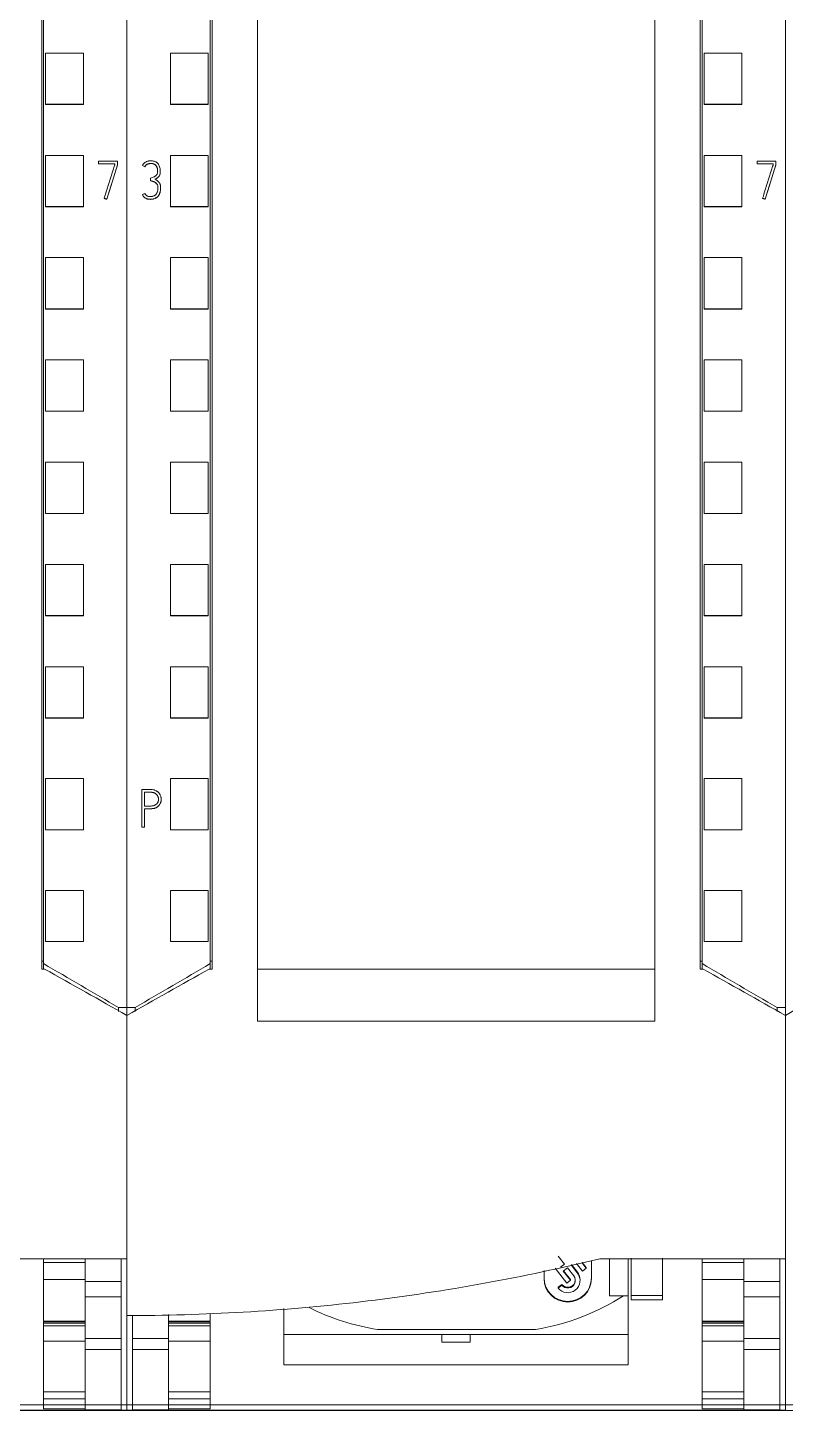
# Model space of a CAD drawing. Header units: millimetres. Extents: x 4137 to 6698, y 1400 to 3585.
# Drawn here: x 5280.2 to 5320.2, y 2940.8 to 3013.8 of the extents above; entities that cross this region are included whole.
import ezdxf

# ---------------------------------------------------------------- set-up
doc = ezdxf.new("R2010")
doc.units = ezdxf.units.MM
doc.layers.add('000-PI-Oprema', color=30, linetype='Continuous', lineweight=5)
doc.layers.add('004-PI-DIN Šina', color=3, linetype='Continuous')

msp = doc.modelspace()

# ---------------------------------------------------------------- linework, layer by layer
at = {"layer": '000-PI-Oprema', "color": 0, "linetype": 'ByBlock', "lineweight": 0}
for p, q in [((5285.448, 3075.465), (5285.448, 2962.047)), ((5285.448, 3075.465), (5285.448, 2962.047)), ((5320.248, 3075.465), (5320.248, 2962.047)), ((5281.048, 2964.37), (5281.048, 3073.185)), ((5289.848, 3073.185), (5289.848, 2964.37)), ((5315.848, 2964.37), (5315.848, 3073.185)), ((5281.148, 3009.751), (5281.148, 3012.452)), ((5281.148, 3012.452), (5283.148, 3012.452)), ((5283.148, 3009.751), (5283.148, 3012.452)), ((5287.748, 3009.751), (5287.748, 3012.452)), ((5289.748, 3012.452), (5287.748, 3012.452)), ((5289.748, 3009.751), (5289.748, 3012.452)), ((5315.948, 3009.751), (5315.948, 3012.452)), ((5315.948, 3012.452), (5317.948, 3012.452)), ((5317.948, 3009.751), (5317.948, 3012.452)), ((5281.148, 3009.751), (5283.148, 3009.751)), ((5281.148, 3009.734), (5281.148, 3009.751)), ((5281.148, 3009.734), (5283.148, 3009.734)), ((5283.148, 3009.734), (5283.148, 3009.751)), ((5287.748, 3009.734), (5287.748, 3009.751)), ((5289.748, 3009.751), (5287.748, 3009.751)), ((5289.748, 3009.734), (5287.748, 3009.734)), ((5289.748, 3009.734), (5289.748, 3009.751)), ((5315.948, 3009.751), (5317.948, 3009.751)), ((5315.948, 3009.734), (5315.948, 3009.751)), ((5315.948, 3009.734), (5317.948, 3009.734)), ((5317.948, 3009.734), (5317.948, 3009.751)), ((5281.148, 3004.349), (5281.148, 3007.05)), ((5281.148, 3007.05), (5283.148, 3007.05)), ((5283.148, 3004.349), (5283.148, 3007.05)), ((5287.748, 3004.349), (5287.748, 3007.05)), ((5289.748, 3007.05), (5287.748, 3007.05)), ((5289.748, 3004.349), (5289.748, 3007.05)), ((5315.948, 3004.349), (5315.948, 3007.05)), ((5315.948, 3007.05), (5317.948, 3007.05)), ((5317.948, 3004.349), (5317.948, 3007.05)), ((5283.951, 3006.607), (5283.951, 3006.748)), ((5283.951, 3006.748), (5284.95, 3006.748)), ((5283.951, 3006.607), (5283.951, 3006.6)), ((5284.811, 3006.607), (5283.951, 3006.607)), ((5283.951, 3006.6), (5284.811, 3006.6)), ((5284.811, 3006.568), (5284.811, 3006.607)), ((5284.95, 3006.748), (5284.95, 3006.546)), ((5284.95, 3006.546), (5284.95, 3006.539)), ((5287.215, 3006.194), (5287.215, 3006.2)), ((5318.751, 3006.607), (5318.751, 3006.748)), ((5318.751, 3006.748), (5319.75, 3006.748)), ((5318.751, 3006.607), (5318.751, 3006.6)), ((5319.611, 3006.607), (5318.751, 3006.607)), ((5318.751, 3006.6), (5319.611, 3006.6)), ((5319.611, 3006.568), (5319.611, 3006.607)), ((5319.75, 3006.748), (5319.75, 3006.546)), ((5319.75, 3006.546), (5319.75, 3006.539)), ((5286.694, 3005.847), (5286.694, 3005.841)), ((5286.702, 3005.709), (5286.702, 3005.703)), ((5287.232, 3005.341), (5287.232, 3005.347)), ((5284.248, 3004.783), (5284.248, 3004.777)), ((5284.381, 3004.739), (5284.381, 3004.733)), ((5319.048, 3004.783), (5319.048, 3004.777)), ((5319.181, 3004.739), (5319.181, 3004.733)), ((5281.148, 3004.334), (5281.148, 3004.349)), ((5281.148, 3004.349), (5283.148, 3004.349)), ((5281.148, 3004.334), (5283.148, 3004.334)), ((5283.148, 3004.334), (5283.148, 3004.349)), ((5287.748, 3004.334), (5287.748, 3004.349)), ((5289.748, 3004.349), (5287.748, 3004.349)), ((5289.748, 3004.334), (5287.748, 3004.334)), ((5289.748, 3004.334), (5289.748, 3004.349)), ((5315.948, 3004.334), (5315.948, 3004.349)), ((5315.948, 3004.349), (5317.948, 3004.349)), ((5315.948, 3004.334), (5317.948, 3004.334)), ((5317.948, 3004.334), (5317.948, 3004.349)), ((5281.148, 2998.947), (5281.148, 3001.649)), ((5281.148, 3001.649), (5283.148, 3001.649)), ((5283.148, 2998.947), (5283.148, 3001.649)), ((5287.748, 2998.947), (5287.748, 3001.649)), ((5289.748, 3001.649), (5287.748, 3001.649)), ((5289.748, 2998.947), (5289.748, 3001.649)), ((5315.948, 2998.947), (5315.948, 3001.649)), ((5315.948, 3001.649), (5317.948, 3001.649)), ((5317.948, 2998.947), (5317.948, 3001.649)), ((5281.148, 2998.934), (5281.148, 2998.947)), ((5281.148, 2998.947), (5283.148, 2998.947)), ((5281.148, 2998.934), (5283.148, 2998.934)), ((5283.148, 2998.934), (5283.148, 2998.947)), ((5287.748, 2998.934), (5287.748, 2998.947)), ((5289.748, 2998.947), (5287.748, 2998.947)), ((5289.748, 2998.934), (5287.748, 2998.934)), ((5289.748, 2998.934), (5289.748, 2998.947)), ((5315.948, 2998.934), (5315.948, 2998.947)), ((5315.948, 2998.947), (5317.948, 2998.947)), ((5315.948, 2998.934), (5317.948, 2998.934)), ((5317.948, 2998.934), (5317.948, 2998.947)), ((5281.148, 2993.546), (5281.148, 2996.247)), ((5281.148, 2996.247), (5283.148, 2996.247)), ((5283.148, 2993.546), (5283.148, 2996.247)), ((5287.748, 2993.546), (5287.748, 2996.247)), ((5289.748, 2996.247), (5287.748, 2996.247)), ((5289.748, 2993.546), (5289.748, 2996.247)), ((5315.948, 2993.546), (5315.948, 2996.247)), ((5315.948, 2996.247), (5317.948, 2996.247)), ((5317.948, 2993.546), (5317.948, 2996.247)), ((5281.148, 2993.534), (5281.148, 2993.546)), ((5281.148, 2993.546), (5283.148, 2993.546)), ((5281.148, 2993.534), (5283.148, 2993.534)), ((5283.148, 2993.534), (5283.148, 2993.546)), ((5287.748, 2993.534), (5287.748, 2993.546)), ((5289.748, 2993.546), (5287.748, 2993.546)), ((5289.748, 2993.534), (5287.748, 2993.534)), ((5289.748, 2993.534), (5289.748, 2993.546)), ((5315.948, 2993.534), (5315.948, 2993.546)), ((5315.948, 2993.546), (5317.948, 2993.546)), ((5315.948, 2993.534), (5317.948, 2993.534)), ((5317.948, 2993.534), (5317.948, 2993.546)), ((5281.148, 2988.144), (5281.148, 2990.845)), ((5281.148, 2990.845), (5283.148, 2990.845)), ((5283.148, 2988.144), (5283.148, 2990.845)), ((5287.748, 2988.144), (5287.748, 2990.845)), ((5289.748, 2990.845), (5287.748, 2990.845)), ((5289.748, 2988.144), (5289.748, 2990.845)), ((5315.948, 2988.144), (5315.948, 2990.845)), ((5315.948, 2990.845), (5317.948, 2990.845)), ((5317.948, 2988.144), (5317.948, 2990.845)), ((5281.148, 2988.135), (5281.148, 2988.144)), ((5281.148, 2988.144), (5283.148, 2988.144)), ((5281.148, 2988.135), (5283.148, 2988.135)), ((5283.148, 2988.135), (5283.148, 2988.144)), ((5287.748, 2988.135), (5287.748, 2988.144)), ((5289.748, 2988.144), (5287.748, 2988.144)), ((5289.748, 2988.135), (5287.748, 2988.135)), ((5289.748, 2988.135), (5289.748, 2988.144)), ((5315.948, 2988.135), (5315.948, 2988.144)), ((5315.948, 2988.144), (5317.948, 2988.144)), ((5315.948, 2988.135), (5317.948, 2988.135)), ((5317.948, 2988.135), (5317.948, 2988.144)), ((5281.148, 2982.743), (5281.148, 2985.444)), ((5281.148, 2985.444), (5283.148, 2985.444)), ((5283.148, 2982.743), (5283.148, 2985.444)), ((5287.748, 2982.743), (5287.748, 2985.444)), ((5289.748, 2985.444), (5287.748, 2985.444)), ((5289.748, 2982.743), (5289.748, 2985.444)), ((5315.948, 2982.743), (5315.948, 2985.444)), ((5315.948, 2985.444), (5317.948, 2985.444)), ((5317.948, 2982.743), (5317.948, 2985.444)), ((5281.148, 2982.735), (5281.148, 2982.743)), ((5281.148, 2982.743), (5283.148, 2982.743)), ((5281.148, 2982.735), (5283.148, 2982.735)), ((5283.148, 2982.735), (5283.148, 2982.743)), ((5287.748, 2982.735), (5287.748, 2982.743)), ((5289.748, 2982.743), (5287.748, 2982.743)), ((5289.748, 2982.735), (5287.748, 2982.735)), ((5289.748, 2982.735), (5289.748, 2982.743)), ((5315.948, 2982.735), (5315.948, 2982.743)), ((5315.948, 2982.743), (5317.948, 2982.743)), ((5315.948, 2982.735), (5317.948, 2982.735)), ((5317.948, 2982.735), (5317.948, 2982.743)), ((5281.148, 2977.341), (5281.148, 2980.042)), ((5281.148, 2980.042), (5283.148, 2980.042)), ((5283.148, 2977.341), (5283.148, 2980.042)), ((5287.748, 2977.341), (5287.748, 2980.042)), ((5289.748, 2980.042), (5287.748, 2980.042)), ((5289.748, 2977.341), (5289.748, 2980.042)), ((5315.948, 2977.341), (5315.948, 2980.042)), ((5315.948, 2980.042), (5317.948, 2980.042)), ((5317.948, 2977.341), (5317.948, 2980.042)), ((5281.148, 2977.341), (5283.148, 2977.341)), ((5281.148, 2977.335), (5281.148, 2977.341)), ((5281.148, 2977.335), (5283.148, 2977.335)), ((5283.148, 2977.335), (5283.148, 2977.341)), ((5289.748, 2977.341), (5287.748, 2977.341)), ((5287.748, 2977.335), (5287.748, 2977.341)), ((5289.748, 2977.335), (5287.748, 2977.335)), ((5289.748, 2977.335), (5289.748, 2977.341)), ((5315.948, 2977.341), (5317.948, 2977.341)), ((5315.948, 2977.335), (5315.948, 2977.341)), ((5315.948, 2977.335), (5317.948, 2977.335)), ((5317.948, 2977.335), (5317.948, 2977.341)), ((5281.148, 2971.439), (5281.148, 2974.14)), ((5281.148, 2974.14), (5283.148, 2974.14)), ((5283.148, 2971.439), (5283.148, 2974.14)), ((5287.748, 2971.439), (5287.748, 2974.14)), ((5289.748, 2974.14), (5287.748, 2974.14)), ((5289.748, 2971.439), (5289.748, 2974.14)), ((5315.948, 2971.439), (5315.948, 2974.14)), ((5315.948, 2974.14), (5317.948, 2974.14)), ((5317.948, 2971.439), (5317.948, 2974.14)), ((5286.237, 2973.566), (5286.237, 2971.565)), ((5286.379, 2972.689), (5286.379, 2973.425)), ((5286.379, 2971.565), (5286.379, 2972.547)), ((5287.264, 2973.038), (5287.264, 2973.044)), ((5281.148, 2971.439), (5283.148, 2971.439)), ((5281.148, 2971.435), (5281.148, 2971.439)), ((5281.148, 2971.435), (5283.148, 2971.435)), ((5283.148, 2971.435), (5283.148, 2971.439)), ((5286.237, 2971.565), (5286.379, 2971.565)), ((5287.748, 2971.435), (5287.748, 2971.439)), ((5289.748, 2971.439), (5287.748, 2971.439)), ((5289.748, 2971.435), (5287.748, 2971.435)), ((5289.748, 2971.435), (5289.748, 2971.439)), ((5315.948, 2971.439), (5317.948, 2971.439)), ((5315.948, 2971.435), (5315.948, 2971.439)), ((5315.948, 2971.435), (5317.948, 2971.435)), ((5317.948, 2971.435), (5317.948, 2971.439)), ((5281.148, 2965.538), (5281.148, 2968.238)), ((5281.148, 2968.238), (5283.148, 2968.238)), ((5283.148, 2965.538), (5283.148, 2968.238)), ((5287.748, 2965.538), (5287.748, 2968.238)), ((5289.748, 2968.238), (5287.748, 2968.238)), ((5289.748, 2965.538), (5289.748, 2968.238)), ((5315.948, 2965.538), (5315.948, 2968.238)), ((5315.948, 2968.238), (5317.948, 2968.238)), ((5317.948, 2965.538), (5317.948, 2968.238)), ((5281.148, 2965.538), (5283.148, 2965.538)), ((5281.148, 2965.535), (5281.148, 2965.538)), ((5281.148, 2965.535), (5283.148, 2965.535)), ((5283.148, 2965.535), (5283.148, 2965.538)), ((5287.748, 2965.535), (5287.748, 2965.538)), ((5289.748, 2965.538), (5287.748, 2965.538)), ((5289.748, 2965.535), (5287.748, 2965.535)), ((5289.748, 2965.535), (5289.748, 2965.538)), ((5315.948, 2965.538), (5317.948, 2965.538)), ((5315.948, 2965.535), (5315.948, 2965.538)), ((5315.948, 2965.535), (5317.948, 2965.535)), ((5317.948, 2965.535), (5317.948, 2965.538)), ((5280.948, 2964.499), (5281.048, 2964.499)), ((5289.948, 2964.499), (5289.848, 2964.499)), ((5315.748, 2964.499), (5315.848, 2964.499)), ((5280.948, 2964.084), (5281.098, 2964.084)), ((5281.048, 2964.084), (5281.048, 2964.37)), ((5289.798, 2964.084), (5289.948, 2964.084)), ((5289.848, 2964.37), (5289.848, 2964.084)), ((5313.348, 2964.081), (5292.348, 2964.081)), ((5315.748, 2964.084), (5315.898, 2964.084)), ((5315.848, 2964.084), (5315.848, 2964.37)), ((5285.008, 2962.047), (5285.008, 2961.844)), ((5285.448, 2962.047), (5285.008, 2962.047)), ((5285.448, 2962.047), (5285.448, 2961.671)), ((5285.448, 2962.047), (5285.448, 2961.677)), ((5285.888, 2962.047), (5285.448, 2962.047)), ((5285.888, 2961.844), (5285.888, 2962.047)), ((5319.808, 2962.047), (5319.808, 2961.844)), ((5320.248, 2962.047), (5319.808, 2962.047)), ((5320.248, 2962.047), (5320.248, 2961.671)), ((5313.348, 2961.334), (5292.348, 2961.334)), ((5275.648, 2948.785), (5285.448, 2948.785)), ((5281.048, 2948.585), (5281.048, 2948.785)), ((5281.048, 2947.686), (5281.048, 2948.585)), ((5281.048, 2948.585), (5283.248, 2948.585)), ((5283.248, 2947.583), (5283.248, 2948.785)), ((5285.148, 2947.583), (5285.148, 2948.785)), ((5285.448, 2948.704), (5285.448, 2940.785)), ((5308.236, 2948.925), (5308.572, 2948.499)), ((5308.572, 2948.499), (5308.356, 2948.331)), ((5309.259, 2948.03), (5308.923, 2948.456)), ((5309.259, 2948.069), (5308.942, 2948.471)), ((5309.218, 2948.524), (5309.524, 2948.135)), ((5309.721, 2948.288), (5309.489, 2948.581)), ((5309.721, 2948.327), (5309.516, 2948.587)), ((5309.998, 2947.734), (5309.998, 2948.689)), ((5310.448, 2948.785), (5320.248, 2948.785)), ((5310.948, 2948.785), (5310.948, 2946.825)), ((5311.948, 2946.825), (5311.948, 2948.785)), ((5315.848, 2948.585), (5315.848, 2948.785)), ((5315.848, 2947.686), (5315.848, 2948.585)), ((5315.848, 2948.585), (5318.048, 2948.585)), ((5318.048, 2947.583), (5318.048, 2948.785)), ((5319.948, 2947.583), (5319.948, 2948.785)), ((5320.248, 2948.704), (5320.248, 2940.785)), ((5281.048, 2945.486), (5281.048, 2947.686)), ((5281.048, 2947.686), (5283.248, 2947.686)), ((5307.498, 2948.159), (5307.498, 2947.734)), ((5308.078, 2948.282), (5308.698, 2947.495)), ((5308.51, 2948.136), (5308.726, 2948.303)), ((5308.895, 2947.648), (5308.51, 2948.136)), ((5308.895, 2947.687), (5308.529, 2948.151)), ((5308.698, 2947.495), (5308.895, 2947.648)), ((5308.726, 2948.303), (5309.062, 2947.877)), ((5308.895, 2947.687), (5308.895, 2947.648)), ((5309.259, 2948.069), (5309.259, 2948.03)), ((5309.397, 2947.634), (5309.397, 2947.673)), ((5309.524, 2948.135), (5309.721, 2948.288)), ((5309.721, 2948.327), (5309.721, 2948.288)), ((5315.848, 2945.486), (5315.848, 2947.686)), ((5315.848, 2947.686), (5318.048, 2947.686)), ((5283.248, 2946.767), (5283.248, 2947.583)), ((5283.248, 2947.583), (5285.148, 2947.583)), ((5285.148, 2946.767), (5285.148, 2947.583)), ((5308.433, 2947.429), (5308.236, 2947.277)), ((5308.433, 2947.39), (5308.236, 2947.237)), ((5308.236, 2947.277), (5308.236, 2947.237)), ((5308.433, 2947.429), (5308.433, 2947.39)), ((5318.048, 2946.767), (5318.048, 2947.583)), ((5318.048, 2947.583), (5319.948, 2947.583)), ((5319.948, 2946.767), (5319.948, 2947.583)), ((5283.248, 2946.767), (5283.248, 2944.58)), ((5283.248, 2946.767), (5285.148, 2946.767)), ((5285.148, 2946.767), (5285.148, 2944.58)), ((5310.948, 2946.825), (5310.948, 2946.824)), ((5310.948, 2946.825), (5311.948, 2946.825)), ((5310.948, 2946.824), (5311.696, 2946.824)), ((5311.696, 2946.824), (5311.948, 2946.824)), ((5311.948, 2946.824), (5311.948, 2946.825)), ((5311.948, 2944.785), (5311.948, 2946.824)), ((5312.098, 2946.618), (5312.098, 2946.835)), ((5312.098, 2946.835), (5313.748, 2946.835)), ((5312.098, 2946.618), (5313.748, 2946.618)), ((5313.748, 2946.618), (5313.748, 2946.835)), ((5318.048, 2946.767), (5318.048, 2944.58)), ((5318.048, 2946.767), (5319.948, 2946.767)), ((5319.948, 2946.767), (5319.948, 2944.58)), ((5281.048, 2945.486), (5283.248, 2945.486)), ((5281.048, 2945.449), (5281.048, 2945.456)), ((5283.248, 2945.456), (5281.048, 2945.456)), ((5281.048, 2945.385), (5281.048, 2945.449)), ((5281.048, 2945.449), (5283.248, 2945.449)), ((5285.749, 2945.785), (5285.448, 2945.785)), ((5285.448, 2945.703), (5285.448, 2940.785)), ((5285.748, 2945.773), (5285.748, 2944.58)), ((5287.648, 2945.834), (5287.648, 2944.58)), ((5287.648, 2945.486), (5289.848, 2945.486)), ((5289.848, 2945.456), (5287.648, 2945.456)), ((5289.848, 2945.449), (5287.648, 2945.449)), ((5289.848, 2945.486), (5289.848, 2945.851)), ((5289.848, 2945.449), (5289.848, 2945.456)), ((5289.848, 2945.385), (5289.848, 2945.449)), ((5293.748, 2944.785), (5293.748, 2946.149)), ((5315.848, 2945.486), (5318.048, 2945.486)), ((5315.848, 2945.449), (5315.848, 2945.456)), ((5318.048, 2945.456), (5315.848, 2945.456)), ((5315.848, 2945.385), (5315.848, 2945.449)), ((5315.848, 2945.449), (5318.048, 2945.449)), ((5281.048, 2945.385), (5281.048, 2945.248)), ((5281.048, 2945.385), (5283.248, 2945.385)), ((5281.048, 2945.248), (5281.048, 2944.423)), ((5281.048, 2945.248), (5283.248, 2945.248)), ((5289.848, 2945.385), (5287.648, 2945.385)), ((5289.848, 2945.248), (5287.648, 2945.248)), ((5289.848, 2945.385), (5289.848, 2945.248)), ((5289.848, 2945.248), (5289.848, 2944.423)), ((5293.748, 2943.185), (5293.748, 2944.785)), ((5293.748, 2944.785), (5311.948, 2944.785)), ((5298.692, 2945.052), (5307.047, 2945.052)), ((5302.098, 2944.785), (5302.098, 2944.381)), ((5303.598, 2944.785), (5303.598, 2944.381)), ((5311.948, 2943.185), (5311.948, 2944.785)), ((5315.848, 2945.385), (5315.848, 2945.248)), ((5315.848, 2945.385), (5318.048, 2945.385)), ((5315.848, 2945.248), (5315.848, 2944.423)), ((5315.848, 2945.248), (5318.048, 2945.248)), ((5281.048, 2944.423), (5281.048, 2941.758)), ((5281.048, 2944.423), (5283.248, 2944.423)), ((5283.248, 2943.993), (5283.248, 2944.58)), ((5283.248, 2944.58), (5285.148, 2944.58)), ((5283.248, 2943.993), (5285.148, 2943.993)), ((5285.148, 2943.993), (5285.148, 2944.58)), ((5285.748, 2943.993), (5285.748, 2944.58)), ((5287.648, 2944.58), (5285.748, 2944.58)), ((5287.648, 2943.993), (5285.748, 2943.993)), ((5287.648, 2943.993), (5287.648, 2944.58)), ((5289.848, 2944.423), (5287.648, 2944.423)), ((5289.848, 2944.423), (5289.848, 2941.758)), ((5302.098, 2944.381), (5303.598, 2944.381)), ((5315.848, 2944.423), (5315.848, 2941.758)), ((5315.848, 2944.423), (5318.048, 2944.423)), ((5318.048, 2943.993), (5318.048, 2944.58)), ((5318.048, 2944.58), (5319.948, 2944.58)), ((5318.048, 2943.993), (5319.948, 2943.993)), ((5319.948, 2943.993), (5319.948, 2944.58)), ((5293.748, 2943.185), (5311.948, 2943.185)), ((5281.048, 2941.758), (5281.048, 2941.391)), ((5281.048, 2941.758), (5283.248, 2941.758)), ((5281.048, 2941.391), (5281.048, 2940.861)), ((5281.048, 2941.391), (5283.248, 2941.391)), ((5283.248, 2941.391), (5283.248, 2940.861)), ((5289.848, 2941.758), (5287.648, 2941.758)), ((5287.648, 2941.391), (5287.648, 2940.861)), ((5289.848, 2941.391), (5287.648, 2941.391)), ((5289.848, 2941.758), (5289.848, 2941.391)), ((5289.848, 2941.391), (5289.848, 2940.861)), ((5315.848, 2941.758), (5315.848, 2941.391)), ((5315.848, 2941.758), (5318.048, 2941.758)), ((5315.848, 2941.391), (5315.848, 2940.861)), ((5315.848, 2941.391), (5318.048, 2941.391)), ((5318.048, 2941.391), (5318.048, 2940.861)), ((5283.848, 2940.785), (5252.589, 2940.785)), ((5281.048, 2940.86), (5281.048, 2940.861)), ((5281.048, 2940.861), (5283.248, 2940.861)), ((5281.048, 2940.86), (5283.248, 2940.86)), ((5283.248, 2940.797), (5285.148, 2940.797)), ((5283.248, 2940.796), (5285.148, 2940.796)), ((5285.448, 2940.785), (5283.848, 2940.785)), ((5287.389, 2940.785), (5285.448, 2940.785)), ((5287.648, 2940.797), (5285.748, 2940.797)), ((5285.748, 2940.796), (5287.648, 2940.796)), ((5318.648, 2940.785), (5287.389, 2940.785)), ((5289.848, 2940.861), (5287.648, 2940.861)), ((5287.648, 2940.86), (5289.848, 2940.86)), ((5289.848, 2940.86), (5289.848, 2940.861)), ((5315.848, 2940.86), (5315.848, 2940.861)), ((5315.848, 2940.861), (5318.048, 2940.861)), ((5315.848, 2940.86), (5318.048, 2940.86)), ((5318.048, 2940.797), (5319.948, 2940.797)), ((5318.048, 2940.796), (5319.948, 2940.796)), ((5320.248, 2940.785), (5318.648, 2940.785))]:
    msp.add_line(p, q, dxfattribs=at)
at = {"layer": '000-PI-Oprema', "color": 0, "linetype": 'ByBlock', "lineweight": 0, "ltscale": 0.25}
for p, q in [((5286.269, 3006.512), (5286.397, 3006.442)), ((5286.269, 3004.986), (5286.397, 3005.044))]:
    msp.add_line(p, q, dxfattribs=at)
at = {"layer": '000-PI-Oprema', "color": 7, "linetype": 'Continuous', "lineweight": 13}
for centre, major_axis, ratio, start_param, end_param in [((5288.483, 2955.573), (314.603, 1002.18), 0.017762, 1.525489, 1.527294), ((5288.481, 2955.637), (314.393, 1001.508), 0.017752, 1.525522, 1.527328), ((5323.283, 2955.573), (314.603, 1002.18), 0.017762, 1.525489, 1.527294), ((5323.281, 2955.637), (314.393, 1001.508), 0.017752, 1.525522, 1.527328)]:
    msp.add_ellipse(centre, major_axis=major_axis, ratio=ratio, start_param=start_param, end_param=end_param, dxfattribs=at)
at = {"layer": '000-PI-Oprema', "color": 0, "linetype": 'ByBlock', "lineweight": 0}
for centre, major_axis, start_param, end_param in [((5308.748, 2947.773), (1.25, 0), 3.141593, 6.283185), ((5308.748, 2947.734), (1.25, 0), 3.141593, 6.283185), ((5308.748, 2947.634), (0.649, 0), 3.804818, 6.94641), ((5308.748, 2947.634), (-0.399, 0), 0.663225, 3.804818), ((5308.748, 2947.673), (-0.399, 0), 0.663225, 3.092069), ((5308.748, 2947.673), (0.649, 0), 6.283142, 6.94641), ((5300.514, 2956.789), (11.977, 0), 4.241192, 4.559632), ((5305.11, 2956.929), (12.135, 0), 4.872685, 5.28613)]:
    msp.add_ellipse(centre, major_axis=major_axis, ratio=0.991445, start_param=start_param, end_param=end_param, dxfattribs=at)
for points, knots in [([(5280.948, 2964.084), (5280.948, 2967.425), (5280.948, 2975.39), (5280.948, 2988.029), (5280.948, 3003.516), (5280.948, 3017.81), (5280.948, 3032.02), (5280.948, 3046.587), (5280.948, 3060.757), (5280.948, 3070.326), (5280.948, 3073.37)], [0, 0, 0, 0, 0.091483, 0.21812, 0.346206, 0.515858, 0.610111, 0.736264, 0.916066, 1, 1, 1, 1]), ([(5289.948, 3073.37), (5289.948, 3070.326), (5289.948, 3060.757), (5289.948, 3046.587), (5289.948, 3032.02), (5289.948, 3017.81), (5289.948, 3003.516), (5289.948, 2988.029), (5289.948, 2975.39), (5289.948, 2967.425), (5289.948, 2964.084)], [0, 0, 0, 0, 0.083934, 0.263736, 0.389889, 0.484142, 0.653794, 0.78188, 0.908517, 1, 1, 1, 1]), ([(5315.748, 2964.084), (5315.748, 2967.425), (5315.748, 2975.39), (5315.748, 2988.029), (5315.748, 3003.516), (5315.748, 3017.81), (5315.748, 3032.02), (5315.748, 3046.587), (5315.748, 3060.757), (5315.748, 3070.326), (5315.748, 3073.37)], [0, 0, 0, 0, 0.091483, 0.21812, 0.346206, 0.515858, 0.610111, 0.736264, 0.916066, 1, 1, 1, 1]), ([(5292.348, 3070.305), (5292.348, 3068.282), (5292.348, 3059.733), (5292.348, 3046.587), (5292.348, 3032.02), (5292.348, 3017.81), (5292.348, 3003.516), (5292.348, 2988.029), (5292.348, 2975.271), (5292.348, 2966.39), (5292.348, 2962.132), (5292.348, 2961.334)], [0, 0, 0, 0, 0.055935, 0.236292, 0.362833, 0.457376, 0.627551, 0.756032, 0.883059, 0.978086, 1, 1, 1, 1]), ([(5313.348, 3070.305), (5313.348, 3068.282), (5313.348, 3059.733), (5313.348, 3046.587), (5313.348, 3032.02), (5313.348, 3017.81), (5313.348, 3003.516), (5313.348, 2988.029), (5313.348, 2975.271), (5313.348, 2966.39), (5313.348, 2962.132), (5313.348, 2961.334)], [0, 0, 0, 0, 0.055935, 0.236292, 0.362833, 0.457376, 0.627551, 0.756032, 0.883059, 0.978086, 1, 1, 1, 1]), ([(5286.269, 3006.512), (5286.278, 3006.531), (5286.297, 3006.566), (5286.322, 3006.598), (5286.342, 3006.621), (5286.349, 3006.628), (5286.364, 3006.642), (5286.372, 3006.649), (5286.395, 3006.668), (5286.411, 3006.68), (5286.437, 3006.696), (5286.446, 3006.701), (5286.464, 3006.71), (5286.473, 3006.714), (5286.501, 3006.727), (5286.52, 3006.734), (5286.549, 3006.742), (5286.559, 3006.745), (5286.578, 3006.749), (5286.588, 3006.751), (5286.618, 3006.756), (5286.658, 3006.761), (5286.698, 3006.762), (5286.739, 3006.761), (5286.759, 3006.761), (5286.799, 3006.757), (5286.819, 3006.754), (5286.859, 3006.746), (5286.878, 3006.742), (5286.917, 3006.729), (5286.935, 3006.722), (5286.963, 3006.709), (5286.972, 3006.704), (5286.99, 3006.694), (5286.998, 3006.689), (5287.023, 3006.672), (5287.039, 3006.66), (5287.061, 3006.64), (5287.068, 3006.633), (5287.082, 3006.618), (5287.089, 3006.61), (5287.108, 3006.587), (5287.12, 3006.57), (5287.141, 3006.536), (5287.15, 3006.518), (5287.175, 3006.463), (5287.187, 3006.424), (5287.2, 3006.366), (5287.204, 3006.346), (5287.21, 3006.306), (5287.212, 3006.286), (5287.214, 3006.246), (5287.215, 3006.226), (5287.215, 3006.186), (5287.215, 3006.166), (5287.212, 3006.125), (5287.21, 3006.105), (5287.202, 3006.065), (5287.196, 3006.046), (5287.181, 3006.009), (5287.173, 3005.991), (5287.157, 3005.964), (5287.152, 3005.956), (5287.14, 3005.939), (5287.134, 3005.931), (5287.114, 3005.908), (5287.1, 3005.894), (5287.078, 3005.874), (5287.07, 3005.867), (5287.054, 3005.855), (5287.045, 3005.849), (5287.02, 3005.833), (5287.003, 3005.822), (5286.968, 3005.802), (5286.95, 3005.793), (5286.932, 3005.784)], [0, 0, 0, 0, 0.03125, 0.0625, 0.0625, 0.078125, 0.078125, 0.09375, 0.09375, 0.125, 0.125, 0.140625, 0.140625, 0.15625, 0.15625, 0.1875, 0.1875, 0.203125, 0.203125, 0.21875, 0.21875, 0.25, 0.28125, 0.28125, 0.3125, 0.3125, 0.34375, 0.34375, 0.375, 0.375, 0.40625, 0.40625, 0.421875, 0.421875, 0.4375, 0.4375, 0.46875, 0.46875, 0.484375, 0.484375, 0.5, 0.5, 0.53125, 0.53125, 0.5625, 0.5625, 0.625, 0.625, 0.65625, 0.65625, 0.6875, 0.6875, 0.71875, 0.71875, 0.75, 0.75, 0.78125, 0.78125, 0.8125, 0.8125, 0.84375, 0.84375, 0.859375, 0.859375, 0.875, 0.875, 0.90625, 0.90625, 0.921875, 0.921875, 0.9375, 0.9375, 0.96875, 0.96875, 1, 1, 1, 1]), ([(5284.248, 3004.783), (5284.295, 3004.932), (5284.342, 3005.081), (5284.412, 3005.304), (5284.435, 3005.378), (5284.482, 3005.527), (5284.505, 3005.602), (5284.54, 3005.713), (5284.552, 3005.75), (5284.575, 3005.825), (5284.587, 3005.862), (5284.622, 3005.973), (5284.645, 3006.048), (5284.692, 3006.197), (5284.716, 3006.271), (5284.751, 3006.382), (5284.763, 3006.42), (5284.78, 3006.475), (5284.786, 3006.494), (5284.796, 3006.522), (5284.799, 3006.531), (5284.805, 3006.549), (5284.808, 3006.559), (5284.811, 3006.568)], [0, 0, 0, 0, 0.25, 0.25, 0.375, 0.375, 0.5, 0.5, 0.5625, 0.5625, 0.625, 0.625, 0.75, 0.75, 0.875, 0.875, 0.9375, 0.9375, 0.96875, 0.96875, 0.984375, 0.984375, 1, 1, 1, 1]), ([(5286.694, 3005.847), (5286.725, 3005.857), (5286.757, 3005.866), (5286.82, 3005.886), (5286.851, 3005.896), (5286.896, 3005.916), (5286.911, 3005.924), (5286.94, 3005.941), (5286.953, 3005.95), (5286.973, 3005.965), (5286.979, 3005.971), (5286.991, 3005.982), (5286.997, 3005.988), (5287.013, 3006.007), (5287.024, 3006.019), (5287.037, 3006.04), (5287.041, 3006.047), (5287.049, 3006.062), (5287.052, 3006.07), (5287.061, 3006.093), (5287.065, 3006.109), (5287.071, 3006.141), (5287.073, 3006.158), (5287.074, 3006.191), (5287.074, 3006.207), (5287.073, 3006.257), (5287.071, 3006.289), (5287.063, 3006.338), (5287.06, 3006.354), (5287.053, 3006.378), (5287.051, 3006.386), (5287.046, 3006.402), (5287.043, 3006.41), (5287.034, 3006.433), (5287.027, 3006.448), (5287.01, 3006.477), (5287.001, 3006.491), (5286.981, 3006.517), (5286.97, 3006.53), (5286.952, 3006.547), (5286.946, 3006.552), (5286.933, 3006.562), (5286.926, 3006.567), (5286.905, 3006.581), (5286.89, 3006.589), (5286.86, 3006.601), (5286.844, 3006.607), (5286.811, 3006.615), (5286.795, 3006.617), (5286.762, 3006.621), (5286.746, 3006.623), (5286.712, 3006.623), (5286.696, 3006.623), (5286.662, 3006.621), (5286.646, 3006.619), (5286.613, 3006.614), (5286.597, 3006.611), (5286.573, 3006.603), (5286.565, 3006.601), (5286.55, 3006.595), (5286.542, 3006.592), (5286.527, 3006.585), (5286.519, 3006.581), (5286.505, 3006.572), (5286.498, 3006.568), (5286.478, 3006.553), (5286.465, 3006.542), (5286.442, 3006.518), (5286.432, 3006.506), (5286.413, 3006.478), (5286.405, 3006.464), (5286.397, 3006.449)], [0, 0, 0, 0, 0.0625, 0.0625, 0.125, 0.125, 0.15625, 0.15625, 0.1875, 0.1875, 0.203125, 0.203125, 0.21875, 0.21875, 0.25, 0.25, 0.265625, 0.265625, 0.28125, 0.28125, 0.3125, 0.3125, 0.34375, 0.34375, 0.375, 0.375, 0.4375, 0.4375, 0.46875, 0.46875, 0.484375, 0.484375, 0.5, 0.5, 0.53125, 0.53125, 0.5625, 0.5625, 0.59375, 0.59375, 0.609375, 0.609375, 0.625, 0.625, 0.65625, 0.65625, 0.6875, 0.6875, 0.71875, 0.71875, 0.75, 0.75, 0.78125, 0.78125, 0.8125, 0.8125, 0.84375, 0.84375, 0.859375, 0.859375, 0.875, 0.875, 0.890625, 0.890625, 0.90625, 0.90625, 0.9375, 0.9375, 0.96875, 0.96875, 1, 1, 1, 1]), ([(5286.397, 3006.442), (5286.404, 3006.457), (5286.413, 3006.472), (5286.431, 3006.499), (5286.441, 3006.511), (5286.459, 3006.529), (5286.465, 3006.535), (5286.477, 3006.546), (5286.484, 3006.551), (5286.497, 3006.561), (5286.504, 3006.565), (5286.518, 3006.574), (5286.525, 3006.578), (5286.548, 3006.588), (5286.563, 3006.594), (5286.595, 3006.604), (5286.611, 3006.607), (5286.644, 3006.613), (5286.66, 3006.615), (5286.693, 3006.617), (5286.71, 3006.617), (5286.76, 3006.616), (5286.792, 3006.613), (5286.833, 3006.603), (5286.841, 3006.601), (5286.857, 3006.596), (5286.865, 3006.593), (5286.888, 3006.584), (5286.902, 3006.576), (5286.924, 3006.563), (5286.93, 3006.558), (5286.943, 3006.548), (5286.95, 3006.543), (5286.968, 3006.526), (5286.979, 3006.513), (5286.994, 3006.494), (5286.999, 3006.487), (5287.009, 3006.473), (5287.022, 3006.452), (5287.032, 3006.43), (5287.045, 3006.399), (5287.05, 3006.383), (5287.059, 3006.354), (5287.062, 3006.34), (5287.064, 3006.326)], [0, 0, 0, 0, 0.055989, 0.055989, 0.111979, 0.111979, 0.139974, 0.139974, 0.167968, 0.167968, 0.195963, 0.195963, 0.223958, 0.223958, 0.279947, 0.279947, 0.335937, 0.335937, 0.391926, 0.391926, 0.447916, 0.447916, 0.559895, 0.559895, 0.587889, 0.587889, 0.615884, 0.615884, 0.671874, 0.671874, 0.699868, 0.699868, 0.727863, 0.727863, 0.783853, 0.783853, 0.811847, 0.811847, 0.839842, 0.895832, 0.895832, 0.951821, 0.951821, 1, 1, 1, 1]), ([(5287.21, 3006.104), (5287.211, 3006.115), (5287.213, 3006.126), (5287.215, 3006.156), (5287.215, 3006.175), (5287.215, 3006.193)], [0, 0, 0, 0, 0.372922, 0.372922, 1, 1, 1, 1]), ([(5319.048, 3004.783), (5319.095, 3004.932), (5319.142, 3005.081), (5319.212, 3005.304), (5319.235, 3005.378), (5319.282, 3005.527), (5319.305, 3005.602), (5319.34, 3005.713), (5319.352, 3005.75), (5319.375, 3005.825), (5319.387, 3005.862), (5319.422, 3005.973), (5319.445, 3006.048), (5319.492, 3006.197), (5319.516, 3006.271), (5319.551, 3006.382), (5319.563, 3006.42), (5319.58, 3006.475), (5319.586, 3006.494), (5319.596, 3006.522), (5319.599, 3006.531), (5319.605, 3006.549), (5319.608, 3006.559), (5319.611, 3006.568)], [0, 0, 0, 0, 0.25, 0.25, 0.375, 0.375, 0.5, 0.5, 0.5625, 0.5625, 0.625, 0.625, 0.75, 0.75, 0.875, 0.875, 0.9375, 0.9375, 0.96875, 0.96875, 0.984375, 0.984375, 1, 1, 1, 1]), ([(5286.932, 3005.784), (5286.951, 3005.774), (5286.97, 3005.764), (5287.006, 3005.743), (5287.024, 3005.732), (5287.059, 3005.709), (5287.076, 3005.697), (5287.101, 3005.677), (5287.109, 3005.669), (5287.124, 3005.655), (5287.131, 3005.647), (5287.151, 3005.623), (5287.164, 3005.606), (5287.18, 3005.579), (5287.185, 3005.569), (5287.194, 3005.55), (5287.198, 3005.541), (5287.21, 3005.511), (5287.216, 3005.491), (5287.223, 3005.46), (5287.225, 3005.45), (5287.228, 3005.429), (5287.229, 3005.418), (5287.232, 3005.387), (5287.232, 3005.366), (5287.232, 3005.324), (5287.231, 3005.303), (5287.229, 3005.261), (5287.227, 3005.24), (5287.221, 3005.199), (5287.218, 3005.178), (5287.205, 3005.116), (5287.194, 3005.076), (5287.174, 3005.028), (5287.17, 3005.018), (5287.161, 3004.999), (5287.156, 3004.99), (5287.141, 3004.962), (5287.13, 3004.944), (5287.105, 3004.91), (5287.092, 3004.894), (5287.07, 3004.871), (5287.062, 3004.863), (5287.047, 3004.849), (5287.038, 3004.842), (5287.013, 3004.823), (5286.996, 3004.811), (5286.969, 3004.796), (5286.959, 3004.791), (5286.94, 3004.782), (5286.93, 3004.778), (5286.881, 3004.758), (5286.84, 3004.748), (5286.778, 3004.738), (5286.757, 3004.736), (5286.714, 3004.734), (5286.693, 3004.733), (5286.651, 3004.734), (5286.63, 3004.735), (5286.599, 3004.739), (5286.588, 3004.74), (5286.567, 3004.744), (5286.557, 3004.746), (5286.526, 3004.753), (5286.506, 3004.76), (5286.476, 3004.771), (5286.467, 3004.776), (5286.448, 3004.785), (5286.438, 3004.79), (5286.411, 3004.806), (5286.393, 3004.818), (5286.369, 3004.838), (5286.361, 3004.845), (5286.347, 3004.861), (5286.34, 3004.869), (5286.32, 3004.894), (5286.309, 3004.911), (5286.288, 3004.948), (5286.278, 3004.966), (5286.269, 3004.986)], [0, 0, 0, 0, 0.03125, 0.03125, 0.0625, 0.0625, 0.09375, 0.09375, 0.109375, 0.109375, 0.125, 0.125, 0.15625, 0.15625, 0.171875, 0.171875, 0.1875, 0.1875, 0.21875, 0.21875, 0.234375, 0.234375, 0.25, 0.25, 0.28125, 0.28125, 0.3125, 0.3125, 0.34375, 0.34375, 0.375, 0.375, 0.4375, 0.4375, 0.453125, 0.453125, 0.46875, 0.46875, 0.5, 0.5, 0.53125, 0.53125, 0.546875, 0.546875, 0.5625, 0.5625, 0.59375, 0.59375, 0.609375, 0.609375, 0.625, 0.625, 0.6875, 0.6875, 0.71875, 0.71875, 0.75, 0.75, 0.78125, 0.78125, 0.796875, 0.796875, 0.8125, 0.8125, 0.84375, 0.84375, 0.859375, 0.859375, 0.875, 0.875, 0.90625, 0.90625, 0.921875, 0.921875, 0.9375, 0.9375, 0.96875, 0.96875, 1, 1, 1, 1]), ([(5286.397, 3005.044), (5286.404, 3005.028), (5286.412, 3005.013), (5286.43, 3004.983), (5286.44, 3004.97), (5286.458, 3004.95), (5286.464, 3004.944), (5286.478, 3004.933), (5286.484, 3004.928), (5286.499, 3004.918), (5286.506, 3004.914), (5286.522, 3004.905), (5286.53, 3004.902), (5286.554, 3004.892), (5286.57, 3004.888), (5286.604, 3004.881), (5286.622, 3004.878), (5286.656, 3004.875), (5286.673, 3004.875), (5286.708, 3004.875), (5286.725, 3004.876), (5286.759, 3004.878), (5286.776, 3004.881), (5286.802, 3004.886), (5286.81, 3004.887), (5286.827, 3004.892), (5286.836, 3004.894), (5286.86, 3004.902), (5286.876, 3004.908), (5286.9, 3004.92), (5286.907, 3004.924), (5286.922, 3004.933), (5286.93, 3004.938), (5286.95, 3004.953), (5286.963, 3004.964), (5286.987, 3004.989), (5286.998, 3005.003), (5287.018, 3005.032), (5287.026, 3005.047), (5287.041, 3005.078), (5287.048, 3005.094), (5287.065, 3005.144), (5287.072, 3005.177), (5287.081, 3005.228), (5287.084, 3005.245), (5287.087, 3005.28), (5287.089, 3005.297), (5287.091, 3005.331), (5287.091, 3005.349), (5287.09, 3005.374), (5287.09, 3005.383), (5287.089, 3005.4), (5287.088, 3005.409), (5287.084, 3005.435), (5287.08, 3005.452), (5287.071, 3005.476), (5287.068, 3005.484), (5287.061, 3005.5), (5287.057, 3005.507), (5287.043, 3005.53), (5287.033, 3005.544), (5287.011, 3005.57), (5286.999, 3005.583), (5286.973, 3005.605), (5286.959, 3005.616), (5286.93, 3005.634), (5286.915, 3005.643), (5286.884, 3005.658), (5286.868, 3005.665), (5286.836, 3005.676), (5286.819, 3005.681), (5286.77, 3005.695), (5286.736, 3005.703), (5286.702, 3005.709)], [0, 0, 0, 0, 0.03125, 0.03125, 0.0625, 0.0625, 0.078125, 0.078125, 0.09375, 0.09375, 0.109375, 0.109375, 0.125, 0.125, 0.15625, 0.15625, 0.1875, 0.1875, 0.21875, 0.21875, 0.25, 0.25, 0.28125, 0.28125, 0.296875, 0.296875, 0.3125, 0.3125, 0.34375, 0.34375, 0.359375, 0.359375, 0.375, 0.375, 0.40625, 0.40625, 0.4375, 0.4375, 0.46875, 0.46875, 0.5, 0.5, 0.5625, 0.5625, 0.59375, 0.59375, 0.625, 0.625, 0.65625, 0.65625, 0.671875, 0.671875, 0.6875, 0.6875, 0.71875, 0.71875, 0.734375, 0.734375, 0.75, 0.75, 0.78125, 0.78125, 0.8125, 0.8125, 0.84375, 0.84375, 0.875, 0.875, 0.90625, 0.90625, 0.9375, 0.9375, 1, 1, 1, 1]), ([(5286.702, 3005.703), (5286.736, 3005.697), (5286.77, 3005.689), (5286.819, 3005.675), (5286.835, 3005.67), (5286.868, 3005.658), (5286.884, 3005.652), (5286.907, 3005.64), (5286.915, 3005.636), (5286.93, 3005.628), (5286.937, 3005.623), (5286.959, 3005.609), (5286.973, 3005.599), (5286.993, 3005.582), (5286.999, 3005.576), (5287.011, 3005.564), (5287.017, 3005.557), (5287.033, 3005.537), (5287.043, 3005.523), (5287.057, 3005.501), (5287.061, 3005.493), (5287.064, 3005.485), (5287.065, 3005.485), (5287.065, 3005.484)], [0, 0, 0, 0, 0.234549, 0.234549, 0.351824, 0.351824, 0.469098, 0.469098, 0.527735, 0.527735, 0.586373, 0.586373, 0.703647, 0.703647, 0.762285, 0.762285, 0.820922, 0.820922, 0.938196, 0.938196, 0.996834, 0.996834, 1, 1, 1, 1]), ([(5286.269, 3004.98), (5286.278, 3004.96), (5286.288, 3004.941), (5286.309, 3004.905), (5286.32, 3004.887), (5286.34, 3004.862), (5286.347, 3004.854), (5286.361, 3004.839), (5286.369, 3004.832), (5286.393, 3004.812), (5286.41, 3004.8), (5286.438, 3004.784), (5286.447, 3004.779), (5286.466, 3004.77), (5286.476, 3004.765), (5286.505, 3004.754), (5286.525, 3004.747), (5286.566, 3004.737), (5286.587, 3004.734), (5286.629, 3004.729), (5286.65, 3004.728), (5286.691, 3004.727), (5286.712, 3004.727), (5286.754, 3004.73), (5286.775, 3004.732), (5286.807, 3004.736), (5286.817, 3004.738), (5286.838, 3004.742), (5286.848, 3004.745), (5286.878, 3004.752), (5286.898, 3004.759), (5286.928, 3004.77), (5286.937, 3004.774), (5286.957, 3004.783), (5286.966, 3004.788), (5286.994, 3004.804), (5287.011, 3004.815), (5287.044, 3004.841), (5287.06, 3004.854), (5287.089, 3004.885), (5287.103, 3004.901), (5287.128, 3004.935), (5287.139, 3004.952), (5287.155, 3004.98), (5287.16, 3004.989), (5287.169, 3005.008), (5287.173, 3005.018), (5287.193, 3005.067), (5287.205, 3005.107), (5287.217, 3005.168), (5287.221, 3005.189), (5287.226, 3005.231), (5287.228, 3005.252), (5287.23, 3005.276), (5287.23, 3005.279), (5287.23, 3005.282)], [0, 0, 0, 0, 0.045144, 0.045144, 0.090287, 0.090287, 0.112859, 0.112859, 0.135431, 0.135431, 0.180575, 0.180575, 0.203147, 0.203147, 0.225718, 0.225718, 0.270862, 0.270862, 0.316006, 0.316006, 0.361149, 0.361149, 0.406293, 0.406293, 0.451437, 0.451437, 0.474009, 0.474009, 0.49658, 0.49658, 0.541724, 0.541724, 0.564296, 0.564296, 0.586868, 0.586868, 0.632011, 0.632011, 0.677155, 0.677155, 0.722299, 0.722299, 0.767442, 0.767442, 0.790014, 0.790014, 0.812586, 0.812586, 0.902873, 0.902873, 0.948017, 0.948017, 0.993161, 0.993161, 1, 1, 1, 1]), ([(5286.379, 2972.547), (5286.431, 2972.547), (5286.482, 2972.548), (5286.585, 2972.547), (5286.637, 2972.546), (5286.715, 2972.548), (5286.74, 2972.549), (5286.779, 2972.552), (5286.792, 2972.554), (5286.818, 2972.557), (5286.83, 2972.559), (5286.869, 2972.566), (5286.894, 2972.572), (5286.943, 2972.588), (5286.967, 2972.598), (5287.002, 2972.615), (5287.013, 2972.621), (5287.036, 2972.634), (5287.047, 2972.641), (5287.078, 2972.663), (5287.098, 2972.68), (5287.126, 2972.707), (5287.135, 2972.716), (5287.153, 2972.735), (5287.161, 2972.745), (5287.184, 2972.776), (5287.198, 2972.798), (5287.216, 2972.832), (5287.222, 2972.844), (5287.232, 2972.868), (5287.236, 2972.88), (5287.248, 2972.917), (5287.254, 2972.942), (5287.26, 2972.981), (5287.262, 2972.994), (5287.263, 2973.019), (5287.264, 2973.033), (5287.264, 2973.071), (5287.262, 2973.097), (5287.256, 2973.135), (5287.253, 2973.148), (5287.248, 2973.174), (5287.244, 2973.186), (5287.233, 2973.223), (5287.223, 2973.247), (5287.206, 2973.282), (5287.2, 2973.294), (5287.187, 2973.316), (5287.18, 2973.327), (5287.158, 2973.359), (5287.126, 2973.399), (5287.087, 2973.434), (5287.056, 2973.458), (5287.046, 2973.465), (5287.024, 2973.479), (5287.013, 2973.486), (5286.979, 2973.505), (5286.956, 2973.515), (5286.919, 2973.529), (5286.907, 2973.533), (5286.882, 2973.54), (5286.869, 2973.543), (5286.806, 2973.558), (5286.755, 2973.563), (5286.678, 2973.567), (5286.652, 2973.568), (5286.6, 2973.568), (5286.548, 2973.568), (5286.496, 2973.567), (5286.445, 2973.566), (5286.367, 2973.566), (5286.289, 2973.566), (5286.237, 2973.566)], [0, 0, 0, 0, 0.0625, 0.0625, 0.125, 0.125, 0.15625, 0.15625, 0.171875, 0.171875, 0.1875, 0.1875, 0.21875, 0.21875, 0.25, 0.25, 0.265625, 0.265625, 0.28125, 0.28125, 0.3125, 0.3125, 0.328125, 0.328125, 0.34375, 0.34375, 0.375, 0.375, 0.390625, 0.390625, 0.40625, 0.40625, 0.4375, 0.4375, 0.453125, 0.453125, 0.46875, 0.46875, 0.5, 0.5, 0.515625, 0.515625, 0.53125, 0.53125, 0.5625, 0.5625, 0.578125, 0.578125, 0.59375, 0.59375, 0.625, 0.65625, 0.65625, 0.671875, 0.671875, 0.6875, 0.6875, 0.71875, 0.71875, 0.734375, 0.734375, 0.75, 0.75, 0.8125, 0.8125, 0.84375, 0.84375, 0.875, 0.90625, 0.90625, 0.9375, 1, 1, 1, 1]), ([(5286.379, 2973.425), (5286.418, 2973.425), (5286.456, 2973.424), (5286.515, 2973.424), (5286.534, 2973.425), (5286.573, 2973.425), (5286.631, 2973.427), (5286.689, 2973.428), (5286.767, 2973.422), (5286.805, 2973.416), (5286.853, 2973.401), (5286.862, 2973.398), (5286.881, 2973.391), (5286.89, 2973.388), (5286.917, 2973.375), (5286.935, 2973.366), (5286.96, 2973.35), (5286.968, 2973.344), (5286.984, 2973.332), (5286.992, 2973.326), (5287.014, 2973.306), (5287.028, 2973.292), (5287.047, 2973.269), (5287.053, 2973.261), (5287.064, 2973.245), (5287.069, 2973.236), (5287.084, 2973.21), (5287.093, 2973.192), (5287.103, 2973.165), (5287.106, 2973.155), (5287.111, 2973.136), (5287.114, 2973.126), (5287.119, 2973.097), (5287.122, 2973.077), (5287.122, 2973.047), (5287.122, 2973.037), (5287.121, 2973.017), (5287.121, 2973.007), (5287.117, 2972.978), (5287.113, 2972.958), (5287.104, 2972.93), (5287.1, 2972.921), (5287.093, 2972.902), (5287.089, 2972.893), (5287.075, 2972.867), (5287.064, 2972.85), (5287.045, 2972.827), (5287.039, 2972.82), (5287.025, 2972.805), (5287.018, 2972.798), (5286.995, 2972.779), (5286.979, 2972.767), (5286.954, 2972.751), (5286.945, 2972.746), (5286.928, 2972.736), (5286.919, 2972.732), (5286.891, 2972.72), (5286.873, 2972.713), (5286.844, 2972.705), (5286.834, 2972.703), (5286.815, 2972.699), (5286.805, 2972.697), (5286.775, 2972.693), (5286.755, 2972.691), (5286.716, 2972.689), (5286.696, 2972.689), (5286.656, 2972.688), (5286.617, 2972.688), (5286.577, 2972.689), (5286.537, 2972.689), (5286.518, 2972.689), (5286.458, 2972.689), (5286.419, 2972.689), (5286.379, 2972.689)], [0, 0, 0, 0, 0.0625, 0.0625, 0.09375, 0.09375, 0.125, 0.1875, 0.1875, 0.25, 0.25, 0.265625, 0.265625, 0.28125, 0.28125, 0.3125, 0.3125, 0.328125, 0.328125, 0.34375, 0.34375, 0.375, 0.375, 0.390625, 0.390625, 0.40625, 0.40625, 0.4375, 0.4375, 0.453125, 0.453125, 0.46875, 0.46875, 0.5, 0.5, 0.515625, 0.515625, 0.53125, 0.53125, 0.5625, 0.5625, 0.578125, 0.578125, 0.59375, 0.59375, 0.625, 0.625, 0.640625, 0.640625, 0.65625, 0.65625, 0.6875, 0.6875, 0.703125, 0.703125, 0.71875, 0.71875, 0.75, 0.75, 0.765625, 0.765625, 0.78125, 0.78125, 0.8125, 0.8125, 0.84375, 0.84375, 0.875, 0.90625, 0.90625, 0.9375, 0.9375, 1, 1, 1, 1]), ([(5287.122, 2973.039), (5287.122, 2973.042), (5287.122, 2973.044), (5287.122, 2973.056), (5287.121, 2973.066), (5287.119, 2973.086), (5287.118, 2973.096), (5287.113, 2973.125), (5287.108, 2973.144), (5287.094, 2973.182), (5287.086, 2973.2), (5287.067, 2973.235), (5287.056, 2973.251), (5287.031, 2973.282), (5287.017, 2973.296), (5286.988, 2973.323), (5286.973, 2973.335), (5286.939, 2973.357), (5286.922, 2973.367), (5286.886, 2973.384), (5286.867, 2973.391), (5286.839, 2973.399), (5286.829, 2973.402), (5286.81, 2973.407), (5286.8, 2973.409), (5286.771, 2973.414), (5286.752, 2973.417), (5286.693, 2973.422), (5286.654, 2973.421), (5286.595, 2973.42), (5286.575, 2973.419), (5286.536, 2973.418), (5286.516, 2973.418), (5286.457, 2973.418), (5286.418, 2973.419), (5286.379, 2973.419)], [0, 0, 0, 0, 0.007629, 0.007629, 0.03864, 0.03864, 0.069652, 0.069652, 0.131675, 0.131675, 0.193698, 0.193698, 0.255722, 0.255722, 0.317745, 0.317745, 0.379768, 0.379768, 0.441791, 0.441791, 0.503814, 0.503814, 0.534826, 0.534826, 0.565838, 0.565838, 0.627861, 0.627861, 0.751907, 0.751907, 0.81393, 0.81393, 0.875954, 0.875954, 1, 1, 1, 1]), ([(5287.264, 2973.038), (5287.264, 2973.013), (5287.262, 2972.988), (5287.256, 2972.95), (5287.254, 2972.938), (5287.248, 2972.912), (5287.245, 2972.9), (5287.233, 2972.862), (5287.223, 2972.839), (5287.199, 2972.793), (5287.185, 2972.771), (5287.161, 2972.74), (5287.153, 2972.73), (5287.136, 2972.71), (5287.109, 2972.682), (5287.079, 2972.658), (5287.047, 2972.635), (5287.036, 2972.628), (5287.014, 2972.615), (5287.002, 2972.609), (5286.968, 2972.592), (5286.944, 2972.582), (5286.907, 2972.57), (5286.894, 2972.566), (5286.869, 2972.56), (5286.856, 2972.557), (5286.793, 2972.546), (5286.741, 2972.542), (5286.638, 2972.54), (5286.586, 2972.541), (5286.483, 2972.542), (5286.431, 2972.541), (5286.379, 2972.541)], [0, 0, 0, 0, 0.06514, 0.06514, 0.098528, 0.098528, 0.131915, 0.131915, 0.198691, 0.198691, 0.265467, 0.265467, 0.298855, 0.298855, 0.332243, 0.399018, 0.399018, 0.432406, 0.432406, 0.465794, 0.465794, 0.53257, 0.53257, 0.565958, 0.565958, 0.599346, 0.599346, 0.732897, 0.732897, 0.866449, 0.866449, 1, 1, 1, 1]), ([(5285.448, 2961.634), (5285.448, 2960.125), (5285.448, 2956.875), (5285.448, 2952.592), (5285.448, 2949.818), (5285.448, 2948.785)], [0, 0, 0, 0, 0.352188, 0.75882, 1, 1, 1, 1]), ([(5285.448, 2961.634), (5285.448, 2960.125), (5285.448, 2956.875), (5285.448, 2951.592), (5285.448, 2947.818), (5285.448, 2945.785)], [0, 0, 0, 0, 0.285532, 0.615204, 1, 1, 1, 1]), ([(5320.248, 2961.634), (5320.248, 2960.125), (5320.248, 2956.875), (5320.248, 2952.592), (5320.248, 2949.818), (5320.248, 2948.785)], [0, 0, 0, 0, 0.352188, 0.75882, 1, 1, 1, 1]), ([(5320.248, 2961.634), (5320.248, 2960.125), (5320.248, 2956.875), (5320.248, 2951.592), (5320.248, 2947.818), (5320.248, 2945.785)], [0, 0, 0, 0, 0.285532, 0.615204, 1, 1, 1, 1]), ([(5285.749, 2945.785), (5287.836, 2945.791), (5289.917, 2945.859), (5294.063, 2946.116), (5296.128, 2946.305), (5300.245, 2946.805), (5302.296, 2947.116), (5306.383, 2947.859), (5308.419, 2948.291), (5310.448, 2948.785)], [0, 0, 0, 0, 0.25, 0.25, 0.5, 0.5, 0.75, 0.75, 1, 1, 1, 1]), ([(5312.098, 2948.813), (5312.098, 2948.771), (5312.098, 2948.188), (5312.098, 2947.522), (5312.098, 2946.835)], [0, 0, 0, 0, 0.072727, 1, 1, 1, 1]), ([(5313.748, 2948.813), (5313.748, 2948.771), (5313.748, 2948.188), (5313.748, 2947.522), (5313.748, 2946.835)], [0, 0, 0, 0, 0.072727, 1, 1, 1, 1]), ([(5283.248, 2941.391), (5283.248, 2941.625), (5283.248, 2942.303), (5283.248, 2943.323), (5283.248, 2943.993)], [0, 0, 0, 0, 0.445928, 1, 1, 1, 1]), ([(5287.648, 2941.391), (5287.648, 2941.625), (5287.648, 2942.303), (5287.648, 2943.323), (5287.648, 2943.993)], [0, 0, 0, 0, 0.445928, 1, 1, 1, 1]), ([(5318.048, 2941.391), (5318.048, 2941.625), (5318.048, 2942.303), (5318.048, 2943.323), (5318.048, 2943.993)], [0, 0, 0, 0, 0.445928, 1, 1, 1, 1])]:
    msp.add_open_spline(points, degree=3, knots=knots, dxfattribs=at)
for points, weights in [([(5286.702, 3005.709), (5286.698, 3005.778), (5286.694, 3005.847)], [0.500000009599, 0.499999990401, 0.500000009599]), ([(5286.694, 3005.841), (5286.698, 3005.772), (5286.702, 3005.703)], [0.499999969803, 0.500000030197, 0.499999969803]), ([(5284.381, 3004.739), (5284.315, 3004.761), (5284.248, 3004.783)], [0.499999640066, 0.500000359934, 0.499999640066]), ([(5284.248, 3004.777), (5284.315, 3004.755), (5284.381, 3004.733)], [0.499999909071, 0.500000090929, 0.499999909071]), ([(5319.181, 3004.739), (5319.115, 3004.761), (5319.048, 3004.783)], [0.499999640066, 0.500000359934, 0.499999640066]), ([(5319.048, 3004.777), (5319.115, 3004.755), (5319.181, 3004.733)], [0.499999909071, 0.500000090929, 0.499999909071])]:
    msp.add_rational_spline(points, weights, degree=2, dxfattribs=at)
for points in [[(5281.048, 2964.37), (5282.367, 2963.595), (5283.687, 2962.821), (5285.008, 2962.047)], [(5285.448, 2961.634), (5283.998, 2962.451), (5282.548, 2963.268), (5281.098, 2964.084)], [(5289.798, 2964.084), (5288.348, 2963.268), (5286.898, 2962.451), (5285.448, 2961.634)], [(5285.888, 2962.047), (5287.208, 2962.821), (5288.528, 2963.595), (5289.848, 2964.37)], [(5315.848, 2964.37), (5317.167, 2963.595), (5318.487, 2962.821), (5319.808, 2962.047)], [(5320.248, 2961.634), (5318.798, 2962.451), (5317.348, 2963.268), (5315.898, 2964.084)], [(5324.598, 2964.084), (5323.148, 2963.268), (5321.698, 2962.451), (5320.248, 2961.634)], [(5283.248, 2948.694), (5283.248, 2948.716), (5283.248, 2948.74), (5283.248, 2948.766)], [(5318.048, 2948.694), (5318.048, 2948.716), (5318.048, 2948.74), (5318.048, 2948.766)], [(5285.148, 2940.797), (5285.148, 2940.837), (5285.148, 2941.128), (5285.148, 2942.193), (5285.148, 2943.323), (5285.148, 2943.993)], [(5285.748, 2940.797), (5285.748, 2940.837), (5285.748, 2941.128), (5285.748, 2942.193), (5285.748, 2943.323), (5285.748, 2943.993)], [(5319.948, 2940.797), (5319.948, 2940.837), (5319.948, 2941.128), (5319.948, 2942.193), (5319.948, 2943.323), (5319.948, 2943.993)], [(5283.248, 2940.797), (5283.248, 2940.809), (5283.248, 2940.83), (5283.248, 2940.861)], [(5287.648, 2940.797), (5287.648, 2940.809), (5287.648, 2940.83), (5287.648, 2940.861)], [(5318.048, 2940.797), (5318.048, 2940.809), (5318.048, 2940.83), (5318.048, 2940.861)]]:
    msp.add_open_spline(points, degree=3, dxfattribs=at)
at = {"layer": '004-PI-DIN Šina', "color": 0, "linetype": 'ByBlock', "lineweight": 0}
for p, q in [((5579.048, 2941.078), (5096.448, 2941.078)), ((5579.048, 2940.778), (5096.448, 2940.778))]:
    msp.add_line(p, q, dxfattribs=at)

doc.saveas('drawing.dxf')
